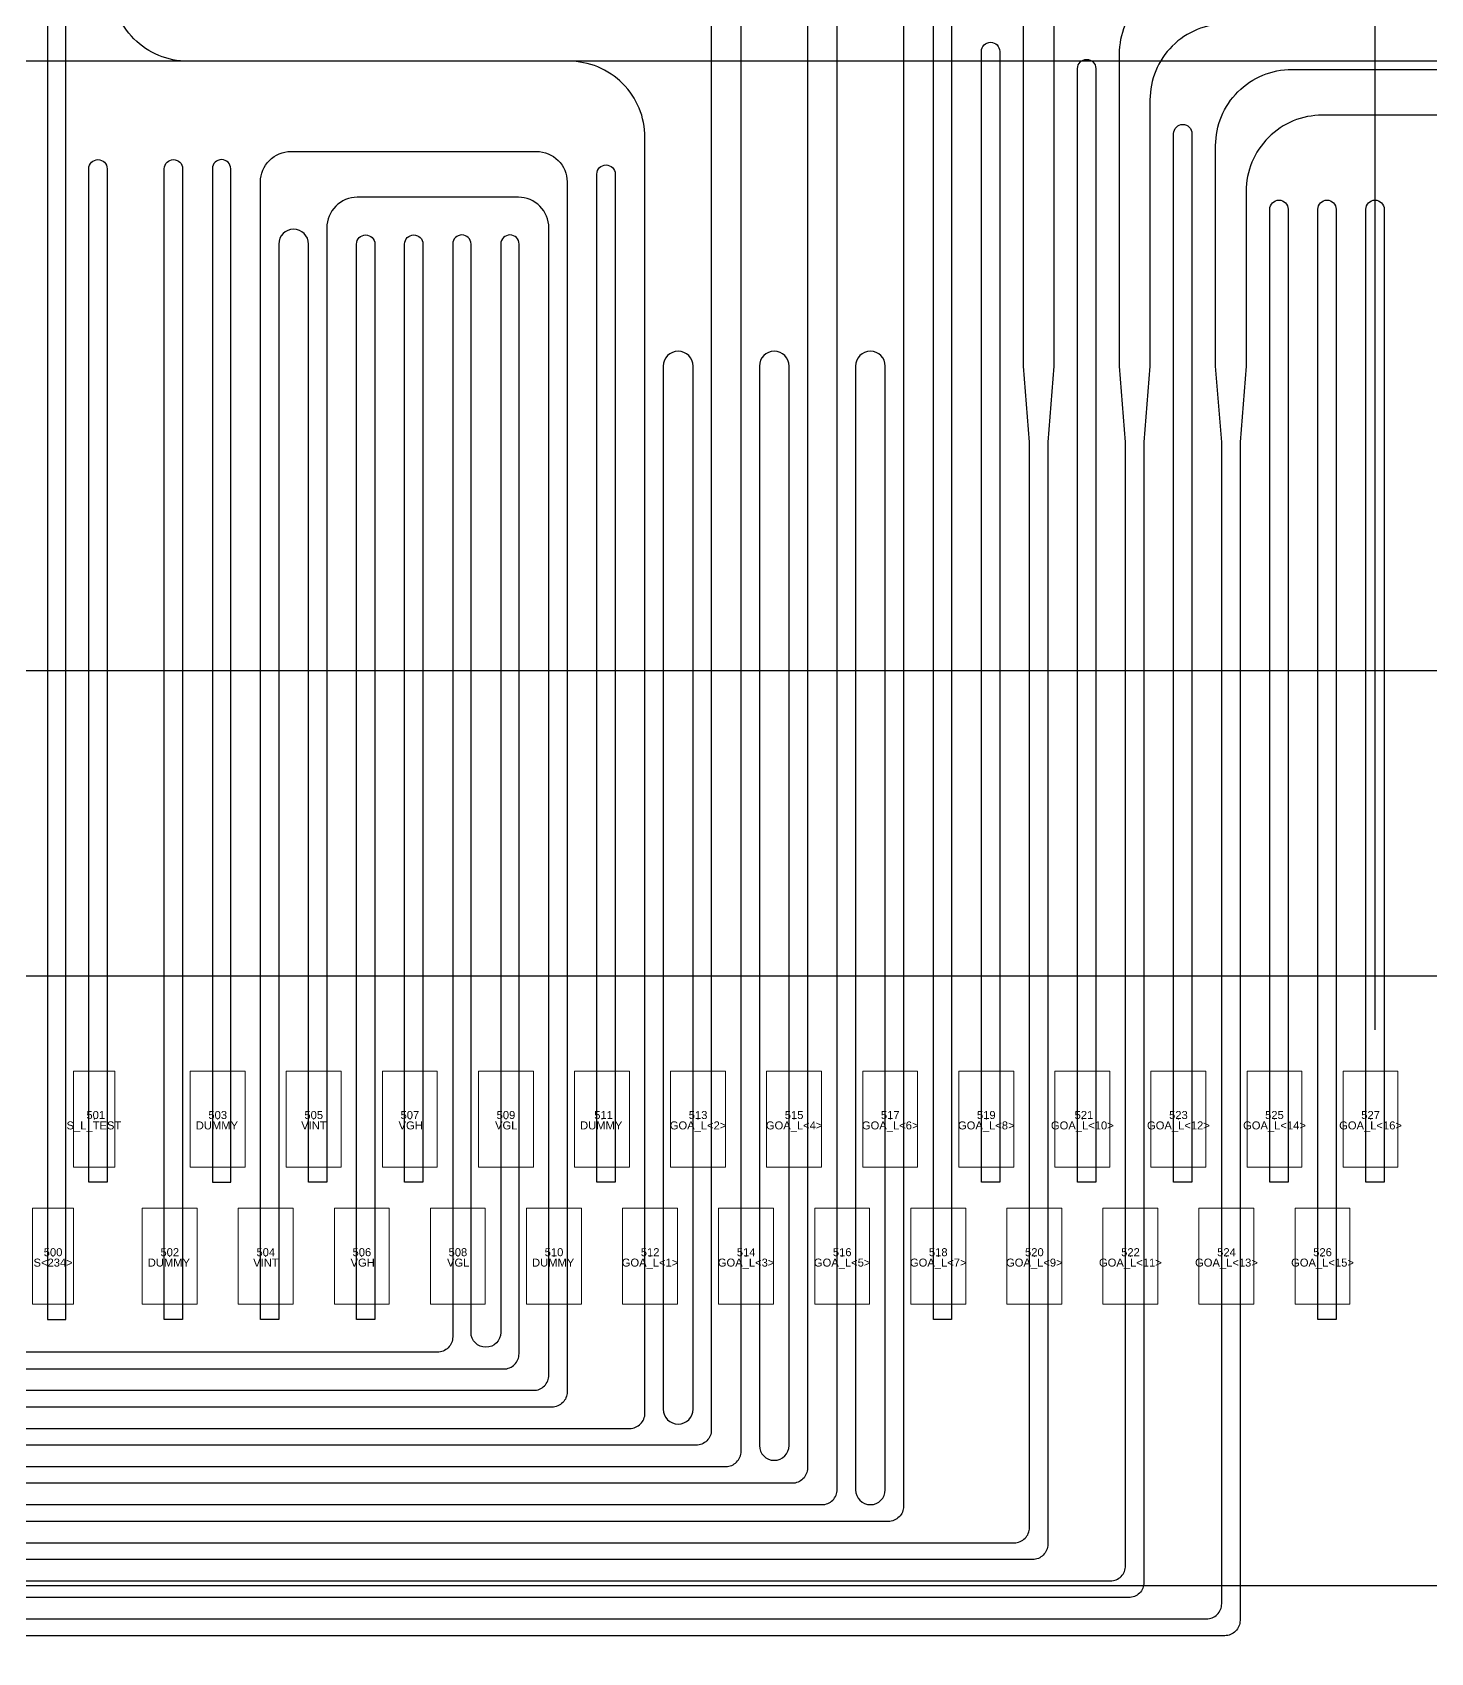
# Model space of a CAD drawing. Extents: x 10 to 206, y -65 to 73.
# Drawn here: x 66.189 to 67.106, y 33.532 to 34.595 of the extents above; entities that cross this region are included whole.
import ezdxf
from ezdxf.enums import TextEntityAlignment as Align

# ---------------------------------------------------------------- set-up
doc = ezdxf.new("R2010")
doc.units = 0
doc.header["$LTSCALE"] = 0.5
doc.layers.get('0').update_dxf_attribs({"lineweight": 13})
for name, color, linetype in [('01 Copper', 3, 'Continuous'), ('03 Solder resist', 6, 'Continuous'), ('04 Chip', 20, 'Continuous'), ('07 Potting', 132, 'Continuous'), ('08 Dimension&pin assignment', 7, 'Continuous')]:
    doc.layers.add(name, color=color, linetype=linetype)
for name, color, linetype, lineweight in [('05 Bump', 130, 'Continuous', 0), ('09 Center_line', 1, 'Continuous', 0), ('11 IL no.', 254, 'Continuous', 0), ('12 IL name', 210, 'Continuous', 0)]:
    doc.layers.add(name, color=color, linetype=linetype, lineweight=lineweight)
doc.styles.add('MBC_Arial_Font', font='arial.ttf')
doc.styles.get("Standard").update_dxf_attribs({"font": 'romans.shx', "width": 0.75, "bigfont": 'AllInOneBig.shx'})
doc.dimstyles.new('ISO-25', dxfattribs={"dimtxt": 0.5, "dimasz": 0.8, "dimexe": 0.1, "dimexo": 0.1, "dimgap": 0.1, "dimtad": 1, "dimdec": 3, "dimzin": 1, "dimdsep": 46, "dimtxsty": 'Standard', "dimcen": 0.5, "dimadec": 0, "dimazin": 0, "dimtfac": 1, "dimtdec": 3, "dimtmove": 0, "dimatfit": 3, "dimfxl": 0, "dimarcsym": 0})

# ---------------------------------------------------------------- blocks, each defined once
blk = doc.blocks.new('*U572')
at = {"color": 0}
blk.add_lwpolyline([(-0.0135, -0.0315), (0.0135, -0.0315), (0.0135, 0.0315), (-0.0135, 0.0315)], close=True, dxfattribs=at)
at = {"color": 0, "style": 'MBC_Arial_Font', "flags": 1}
for tag, p in [('COMMENT1', (0, 0.0023)), ('COMMENT2', (0, 0.0015)), ('COMMENT3', (0, 0.0007)), ('COMMENT4', (0, -0.0001)), ('PAD_NO', (0, 0.0031)), ('COMMENT5', (0, -0.0009)), ('COMMENT6', (0, -0.0018)), ('COMMENT7', (0, -0.0026)), ('COMMENT8', (0, -0.0034)), ('COMMENT9', (0, -0.0042))]:
    blk.add_attdef(tag, text='', height=0.000625, dxfattribs=at).set_placement(p, align=Align.MIDDLE_CENTER)
blk = doc.blocks.new('*U573')
at = {"color": 0}
blk.add_lwpolyline([(-0.0135, -0.0315), (0.0135, -0.0315), (0.0135, 0.0315), (-0.0135, 0.0315)], close=True, dxfattribs=at)
at = {"color": 0, "style": 'MBC_Arial_Font', "flags": 1}
for tag, p in [('COMMENT1', (0, 0.0023)), ('COMMENT2', (0, 0.0015)), ('COMMENT3', (0, 0.0007)), ('COMMENT4', (0, -0.0001)), ('PAD_NO', (0, 0.0031)), ('COMMENT5', (0, -0.0009)), ('COMMENT6', (0, -0.0018)), ('COMMENT7', (0, -0.0026)), ('COMMENT8', (0, -0.0034)), ('COMMENT9', (0, -0.0042))]:
    blk.add_attdef(tag, text='', height=0.000625, dxfattribs=at).set_placement(p, align=Align.MIDDLE_CENTER)
blk = doc.blocks.new('*U574')
at = {"color": 0}
blk.add_lwpolyline([(-0.018, -0.0315), (0.018, -0.0315), (0.018, 0.0315), (-0.018, 0.0315)], close=True, dxfattribs=at)
at = {"color": 0, "style": 'MBC_Arial_Font', "flags": 1}
for tag, p in [('COMMENT1', (0, 0.0023)), ('COMMENT2', (0, 0.0015)), ('COMMENT3', (0, 0.0007)), ('COMMENT4', (0, -0.0001)), ('PAD_NO', (0, 0.0031)), ('COMMENT5', (0, -0.0009)), ('COMMENT6', (0, -0.0018)), ('COMMENT7', (0, -0.0026)), ('COMMENT8', (0, -0.0034)), ('COMMENT9', (0, -0.0042))]:
    blk.add_attdef(tag, text='', height=0.000625, dxfattribs=at).set_placement(p, align=Align.MIDDLE_CENTER)
blk = doc.blocks.new('*U575')
at = {"color": 0}
blk.add_lwpolyline([(-0.018, -0.0315), (0.018, -0.0315), (0.018, 0.0315), (-0.018, 0.0315)], close=True, dxfattribs=at)
at = {"color": 0, "style": 'MBC_Arial_Font', "flags": 1}
for tag, p in [('COMMENT1', (0, 0.0023)), ('COMMENT2', (0, 0.0015)), ('COMMENT3', (0, 0.0007)), ('COMMENT4', (0, -0.0001)), ('PAD_NO', (0, 0.0031)), ('COMMENT5', (0, -0.0009)), ('COMMENT6', (0, -0.0018)), ('COMMENT7', (0, -0.0026)), ('COMMENT8', (0, -0.0034)), ('COMMENT9', (0, -0.0042))]:
    blk.add_attdef(tag, text='', height=0.000625, dxfattribs=at).set_placement(p, align=Align.MIDDLE_CENTER)
blk = doc.blocks.new('*U576')
at = {"color": 0}
blk.add_lwpolyline([(-0.018, -0.0315), (0.018, -0.0315), (0.018, 0.0315), (-0.018, 0.0315)], close=True, dxfattribs=at)
at = {"color": 0, "style": 'MBC_Arial_Font', "flags": 1}
for tag, p in [('COMMENT1', (0, 0.0023)), ('COMMENT2', (0, 0.0015)), ('COMMENT3', (0, 0.0007)), ('COMMENT4', (0, -0.0001)), ('PAD_NO', (0, 0.0031)), ('COMMENT5', (0, -0.0009)), ('COMMENT6', (0, -0.0018)), ('COMMENT7', (0, -0.0026)), ('COMMENT8', (0, -0.0034)), ('COMMENT9', (0, -0.0042))]:
    blk.add_attdef(tag, text='', height=0.000625, dxfattribs=at).set_placement(p, align=Align.MIDDLE_CENTER)
blk = doc.blocks.new('*U577')
at = {"color": 0}
blk.add_lwpolyline([(-0.018, -0.0315), (0.018, -0.0315), (0.018, 0.0315), (-0.018, 0.0315)], close=True, dxfattribs=at)
at = {"color": 0, "style": 'MBC_Arial_Font', "flags": 1}
for tag, p in [('COMMENT1', (0, 0.0023)), ('COMMENT2', (0, 0.0015)), ('COMMENT3', (0, 0.0007)), ('COMMENT4', (0, -0.0001)), ('PAD_NO', (0, 0.0031)), ('COMMENT5', (0, -0.0009)), ('COMMENT6', (0, -0.0018)), ('COMMENT7', (0, -0.0026)), ('COMMENT8', (0, -0.0034)), ('COMMENT9', (0, -0.0042))]:
    blk.add_attdef(tag, text='', height=0.000625, dxfattribs=at).set_placement(p, align=Align.MIDDLE_CENTER)
blk = doc.blocks.new('*U578')
at = {"color": 0}
blk.add_lwpolyline([(-0.018, -0.0315), (0.018, -0.0315), (0.018, 0.0315), (-0.018, 0.0315)], close=True, dxfattribs=at)
at = {"color": 0, "style": 'MBC_Arial_Font', "flags": 1}
for tag, p in [('COMMENT1', (0, 0.0023)), ('COMMENT2', (0, 0.0015)), ('COMMENT3', (0, 0.0007)), ('COMMENT4', (0, -0.0001)), ('PAD_NO', (0, 0.0031)), ('COMMENT5', (0, -0.0009)), ('COMMENT6', (0, -0.0018)), ('COMMENT7', (0, -0.0026)), ('COMMENT8', (0, -0.0034)), ('COMMENT9', (0, -0.0042))]:
    blk.add_attdef(tag, text='', height=0.000625, dxfattribs=at).set_placement(p, align=Align.MIDDLE_CENTER)
blk = doc.blocks.new('*U579')
at = {"color": 0}
blk.add_lwpolyline([(-0.018, -0.0315), (0.018, -0.0315), (0.018, 0.0315), (-0.018, 0.0315)], close=True, dxfattribs=at)
at = {"color": 0, "style": 'MBC_Arial_Font', "flags": 1}
for tag, p in [('COMMENT1', (0, 0.0023)), ('COMMENT2', (0, 0.0015)), ('COMMENT3', (0, 0.0007)), ('COMMENT4', (0, -0.0001)), ('PAD_NO', (0, 0.0031)), ('COMMENT5', (0, -0.0009)), ('COMMENT6', (0, -0.0018)), ('COMMENT7', (0, -0.0026)), ('COMMENT8', (0, -0.0034)), ('COMMENT9', (0, -0.0042))]:
    blk.add_attdef(tag, text='', height=0.000625, dxfattribs=at).set_placement(p, align=Align.MIDDLE_CENTER)
blk = doc.blocks.new('*U580')
at = {"color": 0}
blk.add_lwpolyline([(-0.018, -0.0315), (0.018, -0.0315), (0.018, 0.0315), (-0.018, 0.0315)], close=True, dxfattribs=at)
at = {"color": 0, "style": 'MBC_Arial_Font', "flags": 1}
for tag, p in [('COMMENT1', (0, 0.0023)), ('COMMENT2', (0, 0.0015)), ('COMMENT3', (0, 0.0007)), ('COMMENT4', (0, -0.0001)), ('PAD_NO', (0, 0.0031)), ('COMMENT5', (0, -0.0009)), ('COMMENT6', (0, -0.0018)), ('COMMENT7', (0, -0.0026)), ('COMMENT8', (0, -0.0034)), ('COMMENT9', (0, -0.0042))]:
    blk.add_attdef(tag, text='', height=0.000625, dxfattribs=at).set_placement(p, align=Align.MIDDLE_CENTER)
blk = doc.blocks.new('*U581')
at = {"color": 0}
blk.add_lwpolyline([(-0.018, -0.0315), (0.018, -0.0315), (0.018, 0.0315), (-0.018, 0.0315)], close=True, dxfattribs=at)
at = {"color": 0, "style": 'MBC_Arial_Font', "flags": 1}
for tag, p in [('COMMENT1', (0, 0.0023)), ('COMMENT2', (0, 0.0015)), ('COMMENT3', (0, 0.0007)), ('COMMENT4', (0, -0.0001)), ('PAD_NO', (0, 0.0031)), ('COMMENT5', (0, -0.0009)), ('COMMENT6', (0, -0.0018)), ('COMMENT7', (0, -0.0026)), ('COMMENT8', (0, -0.0034)), ('COMMENT9', (0, -0.0042))]:
    blk.add_attdef(tag, text='', height=0.000625, dxfattribs=at).set_placement(p, align=Align.MIDDLE_CENTER)
blk = doc.blocks.new('*U582')
at = {"color": 0}
blk.add_lwpolyline([(-0.018, -0.0315), (0.018, -0.0315), (0.018, 0.0315), (-0.018, 0.0315)], close=True, dxfattribs=at)
at = {"color": 0, "style": 'MBC_Arial_Font', "flags": 1}
for tag, p in [('COMMENT1', (0, 0.0023)), ('COMMENT2', (0, 0.0015)), ('COMMENT3', (0, 0.0007)), ('COMMENT4', (0, -0.0001)), ('PAD_NO', (0, 0.0031)), ('COMMENT5', (0, -0.0009)), ('COMMENT6', (0, -0.0018)), ('COMMENT7', (0, -0.0026)), ('COMMENT8', (0, -0.0034)), ('COMMENT9', (0, -0.0042))]:
    blk.add_attdef(tag, text='', height=0.000625, dxfattribs=at).set_placement(p, align=Align.MIDDLE_CENTER)
blk = doc.blocks.new('*U583')
at = {"color": 0}
blk.add_lwpolyline([(-0.018, -0.0315), (0.018, -0.0315), (0.018, 0.0315), (-0.018, 0.0315)], close=True, dxfattribs=at)
at = {"color": 0, "style": 'MBC_Arial_Font', "flags": 1}
for tag, p in [('COMMENT1', (0, 0.0023)), ('COMMENT2', (0, 0.0015)), ('COMMENT3', (0, 0.0007)), ('COMMENT4', (0, -0.0001)), ('PAD_NO', (0, 0.0031)), ('COMMENT5', (0, -0.0009)), ('COMMENT6', (0, -0.0018)), ('COMMENT7', (0, -0.0026)), ('COMMENT8', (0, -0.0034)), ('COMMENT9', (0, -0.0042))]:
    blk.add_attdef(tag, text='', height=0.000625, dxfattribs=at).set_placement(p, align=Align.MIDDLE_CENTER)
blk = doc.blocks.new('*U584')
at = {"color": 0}
blk.add_lwpolyline([(-0.018, -0.0315), (0.018, -0.0315), (0.018, 0.0315), (-0.018, 0.0315)], close=True, dxfattribs=at)
at = {"color": 0, "style": 'MBC_Arial_Font', "flags": 1}
for tag, p in [('COMMENT1', (0, 0.0023)), ('COMMENT2', (0, 0.0015)), ('COMMENT3', (0, 0.0007)), ('COMMENT4', (0, -0.0001)), ('PAD_NO', (0, 0.0031)), ('COMMENT5', (0, -0.0009)), ('COMMENT6', (0, -0.0018)), ('COMMENT7', (0, -0.0026)), ('COMMENT8', (0, -0.0034)), ('COMMENT9', (0, -0.0042))]:
    blk.add_attdef(tag, text='', height=0.000625, dxfattribs=at).set_placement(p, align=Align.MIDDLE_CENTER)
blk = doc.blocks.new('*U585')
at = {"color": 0}
blk.add_lwpolyline([(-0.018, -0.0315), (0.018, -0.0315), (0.018, 0.0315), (-0.018, 0.0315)], close=True, dxfattribs=at)
at = {"color": 0, "style": 'MBC_Arial_Font', "flags": 1}
for tag, p in [('COMMENT1', (0, 0.0023)), ('COMMENT2', (0, 0.0015)), ('COMMENT3', (0, 0.0007)), ('COMMENT4', (0, -0.0001)), ('PAD_NO', (0, 0.0031)), ('COMMENT5', (0, -0.0009)), ('COMMENT6', (0, -0.0018)), ('COMMENT7', (0, -0.0026)), ('COMMENT8', (0, -0.0034)), ('COMMENT9', (0, -0.0042))]:
    blk.add_attdef(tag, text='', height=0.000625, dxfattribs=at).set_placement(p, align=Align.MIDDLE_CENTER)
blk = doc.blocks.new('*U586')
at = {"color": 0}
blk.add_lwpolyline([(-0.018, -0.0315), (0.018, -0.0315), (0.018, 0.0315), (-0.018, 0.0315)], close=True, dxfattribs=at)
at = {"color": 0, "style": 'MBC_Arial_Font', "flags": 1}
for tag, p in [('COMMENT1', (0, 0.0023)), ('COMMENT2', (0, 0.0015)), ('COMMENT3', (0, 0.0007)), ('COMMENT4', (0, -0.0001)), ('PAD_NO', (0, 0.0031)), ('COMMENT5', (0, -0.0009)), ('COMMENT6', (0, -0.0018)), ('COMMENT7', (0, -0.0026)), ('COMMENT8', (0, -0.0034)), ('COMMENT9', (0, -0.0042))]:
    blk.add_attdef(tag, text='', height=0.000625, dxfattribs=at).set_placement(p, align=Align.MIDDLE_CENTER)
blk = doc.blocks.new('*U587')
at = {"color": 0}
blk.add_lwpolyline([(-0.018, -0.0315), (0.018, -0.0315), (0.018, 0.0315), (-0.018, 0.0315)], close=True, dxfattribs=at)
at = {"color": 0, "style": 'MBC_Arial_Font', "flags": 1}
for tag, p in [('COMMENT1', (0, 0.0023)), ('COMMENT2', (0, 0.0015)), ('COMMENT3', (0, 0.0007)), ('COMMENT4', (0, -0.0001)), ('PAD_NO', (0, 0.0031)), ('COMMENT5', (0, -0.0009)), ('COMMENT6', (0, -0.0018)), ('COMMENT7', (0, -0.0026)), ('COMMENT8', (0, -0.0034)), ('COMMENT9', (0, -0.0042))]:
    blk.add_attdef(tag, text='', height=0.000625, dxfattribs=at).set_placement(p, align=Align.MIDDLE_CENTER)
blk = doc.blocks.new('*U588')
at = {"color": 0}
blk.add_lwpolyline([(-0.018, -0.0315), (0.018, -0.0315), (0.018, 0.0315), (-0.018, 0.0315)], close=True, dxfattribs=at)
at = {"color": 0, "style": 'MBC_Arial_Font', "flags": 1}
for tag, p in [('COMMENT1', (0, 0.0023)), ('COMMENT2', (0, 0.0015)), ('COMMENT3', (0, 0.0007)), ('COMMENT4', (0, -0.0001)), ('PAD_NO', (0, 0.0031)), ('COMMENT5', (0, -0.0009)), ('COMMENT6', (0, -0.0018)), ('COMMENT7', (0, -0.0026)), ('COMMENT8', (0, -0.0034)), ('COMMENT9', (0, -0.0042))]:
    blk.add_attdef(tag, text='', height=0.000625, dxfattribs=at).set_placement(p, align=Align.MIDDLE_CENTER)
blk = doc.blocks.new('*U589')
at = {"color": 0}
blk.add_lwpolyline([(-0.018, -0.0315), (0.018, -0.0315), (0.018, 0.0315), (-0.018, 0.0315)], close=True, dxfattribs=at)
at = {"color": 0, "style": 'MBC_Arial_Font', "flags": 1}
for tag, p in [('COMMENT1', (0, 0.0023)), ('COMMENT2', (0, 0.0015)), ('COMMENT3', (0, 0.0007)), ('COMMENT4', (0, -0.0001)), ('PAD_NO', (0, 0.0031)), ('COMMENT5', (0, -0.0009)), ('COMMENT6', (0, -0.0018)), ('COMMENT7', (0, -0.0026)), ('COMMENT8', (0, -0.0034)), ('COMMENT9', (0, -0.0042))]:
    blk.add_attdef(tag, text='', height=0.000625, dxfattribs=at).set_placement(p, align=Align.MIDDLE_CENTER)
blk = doc.blocks.new('*U590')
at = {"color": 0}
blk.add_lwpolyline([(-0.018, -0.0315), (0.018, -0.0315), (0.018, 0.0315), (-0.018, 0.0315)], close=True, dxfattribs=at)
at = {"color": 0, "style": 'MBC_Arial_Font', "flags": 1}
for tag, p in [('COMMENT1', (0, 0.0023)), ('COMMENT2', (0, 0.0015)), ('COMMENT3', (0, 0.0007)), ('COMMENT4', (0, -0.0001)), ('PAD_NO', (0, 0.0031)), ('COMMENT5', (0, -0.0009)), ('COMMENT6', (0, -0.0018)), ('COMMENT7', (0, -0.0026)), ('COMMENT8', (0, -0.0034)), ('COMMENT9', (0, -0.0042))]:
    blk.add_attdef(tag, text='', height=0.000625, dxfattribs=at).set_placement(p, align=Align.MIDDLE_CENTER)
blk = doc.blocks.new('*U591')
at = {"color": 0}
blk.add_lwpolyline([(-0.018, -0.0315), (0.018, -0.0315), (0.018, 0.0315), (-0.018, 0.0315)], close=True, dxfattribs=at)
at = {"color": 0, "style": 'MBC_Arial_Font', "flags": 1}
for tag, p in [('COMMENT1', (0, 0.0023)), ('COMMENT2', (0, 0.0015)), ('COMMENT3', (0, 0.0007)), ('COMMENT4', (0, -0.0001)), ('PAD_NO', (0, 0.0031)), ('COMMENT5', (0, -0.0009)), ('COMMENT6', (0, -0.0018)), ('COMMENT7', (0, -0.0026)), ('COMMENT8', (0, -0.0034)), ('COMMENT9', (0, -0.0042))]:
    blk.add_attdef(tag, text='', height=0.000625, dxfattribs=at).set_placement(p, align=Align.MIDDLE_CENTER)
blk = doc.blocks.new('*U592')
at = {"color": 0}
blk.add_lwpolyline([(-0.018, -0.0315), (0.018, -0.0315), (0.018, 0.0315), (-0.018, 0.0315)], close=True, dxfattribs=at)
at = {"color": 0, "style": 'MBC_Arial_Font', "flags": 1}
for tag, p in [('COMMENT1', (0, 0.0023)), ('COMMENT2', (0, 0.0015)), ('COMMENT3', (0, 0.0007)), ('COMMENT4', (0, -0.0001)), ('PAD_NO', (0, 0.0031)), ('COMMENT5', (0, -0.0009)), ('COMMENT6', (0, -0.0018)), ('COMMENT7', (0, -0.0026)), ('COMMENT8', (0, -0.0034)), ('COMMENT9', (0, -0.0042))]:
    blk.add_attdef(tag, text='', height=0.000625, dxfattribs=at).set_placement(p, align=Align.MIDDLE_CENTER)
blk = doc.blocks.new('*U593')
at = {"color": 0}
blk.add_lwpolyline([(-0.018, -0.0315), (0.018, -0.0315), (0.018, 0.0315), (-0.018, 0.0315)], close=True, dxfattribs=at)
at = {"color": 0, "style": 'MBC_Arial_Font', "flags": 1}
for tag, p in [('COMMENT1', (0, 0.0023)), ('COMMENT2', (0, 0.0015)), ('COMMENT3', (0, 0.0007)), ('COMMENT4', (0, -0.0001)), ('PAD_NO', (0, 0.0031)), ('COMMENT5', (0, -0.0009)), ('COMMENT6', (0, -0.0018)), ('COMMENT7', (0, -0.0026)), ('COMMENT8', (0, -0.0034)), ('COMMENT9', (0, -0.0042))]:
    blk.add_attdef(tag, text='', height=0.000625, dxfattribs=at).set_placement(p, align=Align.MIDDLE_CENTER)
blk = doc.blocks.new('*U594')
at = {"color": 0}
blk.add_lwpolyline([(-0.018, -0.0315), (0.018, -0.0315), (0.018, 0.0315), (-0.018, 0.0315)], close=True, dxfattribs=at)
at = {"color": 0, "style": 'MBC_Arial_Font', "flags": 1}
for tag, p in [('COMMENT1', (0, 0.0023)), ('COMMENT2', (0, 0.0015)), ('COMMENT3', (0, 0.0007)), ('COMMENT4', (0, -0.0001)), ('PAD_NO', (0, 0.0031)), ('COMMENT5', (0, -0.0009)), ('COMMENT6', (0, -0.0018)), ('COMMENT7', (0, -0.0026)), ('COMMENT8', (0, -0.0034)), ('COMMENT9', (0, -0.0042))]:
    blk.add_attdef(tag, text='', height=0.000625, dxfattribs=at).set_placement(p, align=Align.MIDDLE_CENTER)
blk = doc.blocks.new('*U595')
at = {"color": 0}
blk.add_lwpolyline([(-0.018, -0.0315), (0.018, -0.0315), (0.018, 0.0315), (-0.018, 0.0315)], close=True, dxfattribs=at)
at = {"color": 0, "style": 'MBC_Arial_Font', "flags": 1}
for tag, p in [('COMMENT1', (0, 0.0023)), ('COMMENT2', (0, 0.0015)), ('COMMENT3', (0, 0.0007)), ('COMMENT4', (0, -0.0001)), ('PAD_NO', (0, 0.0031)), ('COMMENT5', (0, -0.0009)), ('COMMENT6', (0, -0.0018)), ('COMMENT7', (0, -0.0026)), ('COMMENT8', (0, -0.0034)), ('COMMENT9', (0, -0.0042))]:
    blk.add_attdef(tag, text='', height=0.000625, dxfattribs=at).set_placement(p, align=Align.MIDDLE_CENTER)
blk = doc.blocks.new('*U596')
at = {"color": 0}
blk.add_lwpolyline([(-0.018, -0.0315), (0.018, -0.0315), (0.018, 0.0315), (-0.018, 0.0315)], close=True, dxfattribs=at)
at = {"color": 0, "style": 'MBC_Arial_Font', "flags": 1}
for tag, p in [('COMMENT1', (0, 0.0023)), ('COMMENT2', (0, 0.0015)), ('COMMENT3', (0, 0.0007)), ('COMMENT4', (0, -0.0001)), ('PAD_NO', (0, 0.0031)), ('COMMENT5', (0, -0.0009)), ('COMMENT6', (0, -0.0018)), ('COMMENT7', (0, -0.0026)), ('COMMENT8', (0, -0.0034)), ('COMMENT9', (0, -0.0042))]:
    blk.add_attdef(tag, text='', height=0.000625, dxfattribs=at).set_placement(p, align=Align.MIDDLE_CENTER)
blk = doc.blocks.new('*U597')
at = {"color": 0}
blk.add_lwpolyline([(-0.018, -0.0315), (0.018, -0.0315), (0.018, 0.0315), (-0.018, 0.0315)], close=True, dxfattribs=at)
at = {"color": 0, "style": 'MBC_Arial_Font', "flags": 1}
for tag, p in [('COMMENT1', (0, 0.0023)), ('COMMENT2', (0, 0.0015)), ('COMMENT3', (0, 0.0007)), ('COMMENT4', (0, -0.0001)), ('PAD_NO', (0, 0.0031)), ('COMMENT5', (0, -0.0009)), ('COMMENT6', (0, -0.0018)), ('COMMENT7', (0, -0.0026)), ('COMMENT8', (0, -0.0034)), ('COMMENT9', (0, -0.0042))]:
    blk.add_attdef(tag, text='', height=0.000625, dxfattribs=at).set_placement(p, align=Align.MIDDLE_CENTER)
blk = doc.blocks.new('*U598')
at = {"color": 0}
blk.add_lwpolyline([(-0.018, -0.0315), (0.018, -0.0315), (0.018, 0.0315), (-0.018, 0.0315)], close=True, dxfattribs=at)
at = {"color": 0, "style": 'MBC_Arial_Font', "flags": 1}
for tag, p in [('COMMENT1', (0, 0.0023)), ('COMMENT2', (0, 0.0015)), ('COMMENT3', (0, 0.0007)), ('COMMENT4', (0, -0.0001)), ('PAD_NO', (0, 0.0031)), ('COMMENT5', (0, -0.0009)), ('COMMENT6', (0, -0.0018)), ('COMMENT7', (0, -0.0026)), ('COMMENT8', (0, -0.0034)), ('COMMENT9', (0, -0.0042))]:
    blk.add_attdef(tag, text='', height=0.000625, dxfattribs=at).set_placement(p, align=Align.MIDDLE_CENTER)
blk = doc.blocks.new('*U599')
at = {"color": 0}
blk.add_lwpolyline([(-0.018, -0.0315), (0.018, -0.0315), (0.018, 0.0315), (-0.018, 0.0315)], close=True, dxfattribs=at)
at = {"color": 0, "style": 'MBC_Arial_Font', "flags": 1}
for tag, p in [('COMMENT1', (0, 0.0023)), ('COMMENT2', (0, 0.0015)), ('COMMENT3', (0, 0.0007)), ('COMMENT4', (0, -0.0001)), ('PAD_NO', (0, 0.0031)), ('COMMENT5', (0, -0.0009)), ('COMMENT6', (0, -0.0018)), ('COMMENT7', (0, -0.0026)), ('COMMENT8', (0, -0.0034)), ('COMMENT9', (0, -0.0042))]:
    blk.add_attdef(tag, text='', height=0.000625, dxfattribs=at).set_placement(p, align=Align.MIDDLE_CENTER)
blk = doc.blocks.new('*D632')
at = {"layer": '08 Dimension&pin assignment', "color": 0, "lineweight": -2, "transparency": 16777216}
for p, q in [((86.5948, 34.3764), (86.5948, 45.0329)), ((57.8573, 33.5764), (86.6948, 33.5764)), ((79.6948, 33.5764), (86.6948, 33.5764)), ((86.5948, 32.7764), (86.5948, 31.9764))]:
    blk.add_line(p, q, dxfattribs=at)
at = {"layer": '08 Dimension&pin assignment', "color": 0, "transparency": 16777216}
for points in [[(86.4614, 34.3764), (86.7281, 34.3764), (86.5948, 33.5764)], [(86.4614, 32.7764), (86.7281, 32.7764), (86.5948, 33.5764)]]:
    blk.add_solid(points, dxfattribs=at)
at = {"layer": '08 Dimension&pin assignment', "color": 0, "transparency": 16777216, "insert": (86.1138, 41.0847), "char_height": 0.5, "attachment_point": 5, "rotation": 90}
blk.add_mtext('0%%P1(%%C5mm Tape NG Hole)', dxfattribs=at)
blk = doc.blocks.new('*D638')
at = {"layer": '08 Dimension&pin assignment', "color": 0, "lineweight": -2, "transparency": 16777216}
for p, q in [((62.1073, 42.4464), (62.1073, 45.9014)), ((67.5223, 34.1764), (67.5223, 45.9014)), ((62.9073, 45.8014), (66.7223, 45.8014)), ((67.5223, 45.8014), (72.9508, 45.8014))]:
    blk.add_line(p, q, dxfattribs=at)
at = {"layer": '08 Dimension&pin assignment', "color": 0, "transparency": 16777216}
for points in [[(62.9073, 45.9348), (62.9073, 45.6681), (62.1073, 45.8014)], [(66.7223, 45.9348), (66.7223, 45.6681), (67.5223, 45.8014)]]:
    blk.add_solid(points, dxfattribs=at)
at = {"layer": '08 Dimension&pin assignment', "color": 0, "transparency": 16777216, "insert": (70.6365, 46.2824), "char_height": 0.5, "attachment_point": 5}
blk.add_mtext('5.415{\\A1;\\Fromans,bigfont|c128;%%P0.1\\Fromans,bigfont|c136;5\\Fromans,bigfont|c128;(\\Fromans,bigfont|c136;SR\\Fromans,bigfont|c128;)}', dxfattribs=at)
blk = doc.blocks.new('*D692')
at = {"layer": '08 Dimension&pin assignment', "color": 0, "lineweight": -2, "transparency": 16777216}
for p, q in [((57.1453, 33.9409), (57.1453, 43.8654)), ((67.0692, 33.9409), (67.0692, 43.8654)), ((57.9453, 43.7654), (66.2692, 43.7654)), ((67.0692, 43.7654), (78.7121, 43.7654))]:
    blk.add_line(p, q, dxfattribs=at)
at = {"layer": '08 Dimension&pin assignment', "color": 0, "transparency": 16777216}
for points in [[(57.9453, 43.8987), (57.9453, 43.632), (57.1453, 43.7654)], [(66.2692, 43.632), (66.2692, 43.8987), (67.0692, 43.7654)]]:
    blk.add_solid(points, dxfattribs=at)
at = {"layer": 'Defpoints', "color": 0, "transparency": 16777216}
for p in [(67.0692, 43.7654), (57.1453, 33.8409), (67.0692, 33.8409)]:
    blk.add_point(p, dxfattribs=at)
at = {"layer": '08 Dimension&pin assignment', "color": 0, "transparency": 16777216, "insert": (73.2907, 44.2463), "char_height": 0.5, "attachment_point": 5}
blk.add_mtext('{\\Fromans,chineset|c0;\\C2;9.9\\Fromans.shx,chineset.shx|c0;18*1.0006=9.9239508%%P0.005(I/L)}', dxfattribs=at)

msp = doc.modelspace()

# ---------------------------------------------------------------- linework, layer by layer
at = {"layer": '01 Copper'}
for points in [[(66.02768474, 38.57693204), (66.02768474, 35.82984282, 0.1359329595), (66.04193545, 35.77839324), (66.18446304, 35.54084727, -0.1359329595), (66.19871374, 35.48939769), (66.19871374, 33.75092951), (66.21071374, 33.75092951), (66.21071374, 35.06642951, -0.4142135624), (66.26071374, 35.11642951), (66.64700534, 35.11642951, 0.4142135624), (66.69700534, 35.16642951), (66.69700534, 35.29318974, 0.3152987889), (66.66410635, 35.34017437), (66.24353128, 35.49325118, -0.1719942425), (66.21775764, 35.51451102), (66.05793545, 35.78088134, -0.1359329595), (66.04368474, 35.83233091), (66.04368474, 38.57693204)], [(62.40692684, 33.62942951), (66.70652424, 33.62942951, 0.4142135624), (66.71652424, 33.63942951), (66.71652424, 35.24968842, -0.5205670506), (66.78362525, 35.29667305), (67.05714415, 35.19712031, -0.3152987889), (67.09004314, 35.15013568), (67.09004314, 35.03101328, -0.4142135624), (67.04004314, 34.98101328), (66.81004314, 34.98101328, 0.4142135624), (66.76004314, 34.93101328), (66.76004314, 33.62842951, -0.4142135624), (66.75004314, 33.61842951), (62.39492684, 33.61842951, -0.4142135624)], [(62.24482964, 33.57942951), (66.89563764, 33.57942951, 0.4142135624), (66.90563764, 33.58942951), (66.90563764, 34.32642951), (66.90163764, 34.37642951), (66.90163764, 34.58101328, -0.4142135624), (66.95163764, 34.63101328), (67.06004314, 34.63101328, 0.4142135624), (67.11004314, 34.68101328), (67.11004314, 35.10645925, -0.5205670506), (67.17714415, 35.15344388), (67.37714415, 35.08064983, -0.3152987889), (67.41004314, 35.0336652), (67.41004314, 34.65101328, -0.4142135624), (67.36004314, 34.60101328), (66.97163764, 34.60101328, 0.4142135624), (66.92163764, 34.55101328), (66.92163764, 34.37642951), (66.91763764, 34.32642951), (66.91763764, 33.57842951, -0.4142135624), (66.90763764, 33.56842951), (62.23282964, 33.56842951, -0.4142135624)], [(62.44745114, 33.65442951), (66.64348644, 33.65442951, 0.4142135624), (66.65348644, 33.66442951), (66.65348644, 34.79642951, 0.4142135624), (66.60348644, 34.84642951), (66.29071374, 34.84642951, -0.4142135624), (66.24071374, 34.89642951), (66.24071374, 35.04642951, -0.4142135624), (66.29071374, 35.09642951), (66.64700534, 35.09642951, -0.4142135624), (66.69700534, 35.04642951), (66.69700534, 33.65342951, -0.4142135624), (66.68700534, 33.64342951), (62.43545114, 33.64342951, -0.4142135624)], [(62.20430534, 33.55442951), (66.95867544, 33.55442951, 0.4142135624), (66.96867544, 33.56442951), (66.96867544, 34.32642951), (66.96467544, 34.37642951), (66.96467544, 34.52101328, -0.4142135624), (67.01467544, 34.57101328), (67.38004314, 34.57101328, 0.4142135624), (67.43004314, 34.62101328), (67.43004314, 34.98998878, -0.5205670506), (67.49714415, 35.03697341), (67.63645876, 34.98626704, -0.3152987889), (67.70225674, 34.89229777), (67.70225674, 34.59101328, -0.4142135624), (67.65225674, 34.54101328), (67.03467544, 34.54101328, 0.4142135624), (66.98467544, 34.49101328), (66.98467544, 34.37642951), (66.98067544, 34.32642951), (66.98067544, 33.55342951, -0.4142135624), (66.97067544, 33.54342951), (62.19230534, 33.54342951, -0.4142135624)], [(62.28535394, 33.60442951), (66.83259984, 33.60442951, 0.4142135624), (66.84259984, 33.61442951), (66.84259984, 34.32642951), (66.83859984, 34.37642951), (66.83859984, 34.60026022, 0.2634667048), (66.81432149, 34.64313675, -0.2634667048), (66.79004314, 34.68601328), (66.79004314, 34.91101328, -0.4142135624), (66.84004314, 34.96101328), (67.04004314, 34.96101328, -0.4142135624), (67.09004314, 34.91101328), (67.09004314, 34.71101328, -0.4142135624), (67.04004314, 34.66101328), (66.90859984, 34.66101328, 0.4142135624), (66.85859984, 34.61101328), (66.85859984, 34.37642951), (66.85459984, 34.32642951), (66.85459984, 33.60342951, -0.4142135624), (66.84459984, 33.59342951), (62.27335394, 33.59342951, -0.4142135624)], [(62.48797544, 33.67942951), (66.58044864, 33.67942951, 0.4142135624), (66.59044864, 33.68942951), (66.59044864, 34.52642951, 0.4142135624), (66.54044864, 34.57642951), (66.29071374, 34.57642951, -0.4142135624), (66.24071374, 34.62642951), (66.24071374, 34.77642951, -0.4142135624), (66.29071374, 34.82642951), (66.58396754, 34.82642951, -0.4142135624), (66.63396754, 34.77642951), (66.63396754, 33.67842951, -0.4142135624), (66.62396754, 33.66842951), (62.47597544, 33.66842951, -0.4142135624)], [(63.05981834, 33.70442951), (66.51741084, 33.70442951, 0.4142135624), (66.52741084, 33.71442951), (66.52741084, 34.46719321, 0.4142135624), (66.50741084, 34.48719321), (66.40181634, 34.48719321, 0.4142135624), (66.38181634, 34.46719321), (66.38181634, 33.84092951), (66.36981634, 33.84092951), (66.36981634, 34.45642951, 1), (66.35029744, 34.45642951), (66.35029744, 33.75092951), (66.33829744, 33.75092951), (66.33829744, 34.49719321, -0.4142135624), (66.35829744, 34.51719321), (66.51941084, 34.51719321, -0.4142135624), (66.53941084, 34.49719321), (66.53941084, 33.70342951, -0.4142135624), (66.52941084, 33.69342951), (63.04781834, 33.69342951, -0.4142135624)], [(63.07483454, 33.71842951), (66.49789194, 33.71842951, 0.4142135624), (66.50789194, 33.72842951), (66.50789194, 34.45642951, 1), (66.49589194, 34.45642951), (66.49589194, 33.74244152, -1), (66.47637304, 33.74244152), (66.47637304, 34.45642951, 1), (66.46437304, 34.45642951), (66.46437304, 33.73942951, -0.4142135624), (66.45437304, 33.72942951), (63.08683454, 33.72942951, -0.4142135624)]]:
    msp.add_lwpolyline(points, format="xyb", dxfattribs=at)
for points in [[(66.77956204, 33.75092951), (66.77956204, 34.61149993, -1), (66.79156204, 34.61149993), (66.79156204, 33.75092951)], [(66.81108094, 34.58281565, -1), (66.82308094, 34.58281565), (66.82308094, 33.84092951), (66.81108094, 33.84092951)], [(66.87411874, 34.57162191, -1), (66.88611874, 34.57162191), (66.88611874, 33.84092951), (66.87411874, 33.84092951)], [(66.93715654, 34.52894541, -1), (66.94915654, 34.52894541), (66.94915654, 33.84092951), (66.93715654, 33.84092951)], [(66.22572994, 33.84092951), (66.22572994, 34.50585806, -1), (66.23772994, 34.50585806), (66.23772994, 33.84092951)], [(66.27525964, 33.75092951), (66.27525964, 34.50585806, -1), (66.28725964, 34.50585806), (66.28725964, 33.75092951)], [(66.31877854, 34.50585806, 1), (66.30677854, 34.50585806), (66.30677854, 33.84092951), (66.31877854, 33.84092951)], [(66.55892974, 33.84092951), (66.55892974, 34.50236006, -1), (66.57092974, 34.50236006), (66.57092974, 33.84092951)], [(67.00019434, 33.84092951), (67.00019434, 34.47927282, -1), (67.01219434, 34.47927282), (67.01219434, 33.84092951)], [(67.03171324, 34.47927282, -1), (67.04371324, 34.47927282), (67.04371324, 33.75092951), (67.03171324, 33.75092951)], [(67.06323214, 34.47927282, -1), (67.07523214, 34.47927282), (67.07523214, 33.84092951), (67.06323214, 33.84092951)], [(66.40133524, 33.75092951), (66.40133524, 34.45642951, -1), (66.41333524, 34.45642951), (66.41333524, 33.75092951)], [(66.43285414, 33.84092951), (66.43285414, 34.45642951, -1), (66.44485414, 34.45642951), (66.44485414, 33.84092951)], [(66.62196754, 33.69204043), (66.62196754, 34.37642951, 1), (66.60244864, 34.37642951), (66.60244864, 33.69204043, 1)], [(66.68500534, 33.66826491), (66.68500534, 34.37642951, 1), (66.66548644, 34.37642951), (66.66548644, 33.66826491, 1)], [(66.74804314, 34.37642951, 1), (66.72852424, 34.37642951), (66.72852424, 33.63918896, 1), (66.74804314, 33.63918896)]]:
    msp.add_lwpolyline(points, format="xyb", close=True, dxfattribs=at)
at = {"layer": '03 Solder resist'}
msp.add_lwpolyline([(67.52225674, 33.07642951), (67.52225674, 34.07642951, 0.4142135624), (67.42225674, 34.17642951), (56.79225674, 34.17642951, 0.4142135624), (56.69225674, 34.07642951), (56.69225674, 33.07642951, 0.4142135624), (56.79225674, 32.97642951), (67.42225674, 32.97642951, 0.4142135624)], format="xyb", close=True, dxfattribs=at)
at = {"layer": '04 Chip'}
msp.add_lwpolyline([(67.32225674, 33.17642951), (56.89225674, 33.17642951), (56.89225674, 33.97642951), (67.32225674, 33.97642951)], close=True, dxfattribs=at)
at = {"layer": '05 Bump'}
for p in [(66.22925674, 33.88242951), (66.31025674, 33.88242951), (66.37325674, 33.88242951), (66.43625674, 33.88242951), (66.49925674, 33.88242951), (66.56225674, 33.88242951), (66.62525674, 33.88242951), (66.68825674, 33.88242951), (66.75125674, 33.88242951), (66.81425674, 33.88242951), (66.87725674, 33.88242951), (66.94025674, 33.88242951), (67.00325674, 33.88242951), (67.06625674, 33.88242951), (66.20225674, 33.79242951), (66.27875674, 33.79242951), (66.34175674, 33.79242951), (66.40475674, 33.79242951), (66.46775674, 33.79242951), (66.53075674, 33.79242951), (66.59375674, 33.79242951), (66.65675674, 33.79242951), (66.71975674, 33.79242951), (66.78275674, 33.79242951), (66.84575674, 33.79242951), (66.90875674, 33.79242951), (66.97175674, 33.79242951), (67.03475674, 33.79242951)]:
    msp.add_point(p, dxfattribs=at)
at = {"layer": '07 Potting'}
msp.add_lwpolyline([(56.79225674, 31.97642951), (67.42225674, 31.97642951, 0.4142135624), (67.92225674, 32.47642951), (67.92225674, 34.07642951, 0.4142135624), (67.42225674, 34.57642951), (56.79225674, 34.57642951, 0.4142135624), (56.29225674, 34.07642951), (56.29225674, 32.47642951, 0.4142135624)], format="xyb", close=True, dxfattribs=at)
at = {"layer": '09 Center_line'}
msp.add_lwpolyline([(44.61975674, 33.57642951), (79.59475674, 33.57642951)], dxfattribs=at)

# ---------------------------------------------------------------- block references
at = {"layer": '05 Bump', "xscale": -1}
for name, p in [('*U573', (66.22925674, 33.88242951)), ('*U575', (66.31025674, 33.88242951)), ('*U577', (66.37325674, 33.88242951)), ('*U579', (66.43625674, 33.88242951)), ('*U581', (66.49925674, 33.88242951)), ('*U583', (66.56225674, 33.88242951)), ('*U585', (66.62525674, 33.88242951)), ('*U587', (66.68825674, 33.88242951)), ('*U589', (66.75125674, 33.88242951)), ('*U591', (66.81425674, 33.88242951)), ('*U593', (66.87725674, 33.88242951)), ('*U595', (66.94025674, 33.88242951)), ('*U597', (67.00325674, 33.88242951)), ('*U599', (67.06625674, 33.88242951)), ('*U572', (66.20225674, 33.79242951)), ('*U574', (66.27875674, 33.79242951)), ('*U576', (66.34175674, 33.79242951)), ('*U578', (66.40475674, 33.79242951)), ('*U580', (66.46775674, 33.79242951)), ('*U582', (66.53075674, 33.79242951)), ('*U584', (66.59375674, 33.79242951)), ('*U586', (66.65675674, 33.79242951)), ('*U588', (66.71975674, 33.79242951)), ('*U590', (66.78275674, 33.79242951)), ('*U592', (66.84575674, 33.79242951)), ('*U594', (66.90875674, 33.79242951)), ('*U596', (66.97175674, 33.79242951)), ('*U598', (67.03475674, 33.79242951))]:
    msp.add_blockref(name, p, dxfattribs=at)

# ---------------------------------------------------------------- texts
at = {"layer": '11 IL no.', "style": 'MBC_Arial_Font'}
for s, p in [('501', (66.23029886, 33.88505451)), ('503', (66.31028539, 33.88505451)), ('505', (66.373246, 33.88505451)), ('507', (66.43628539, 33.88505451)), ('509', (66.49927465, 33.88505451)), ('511', (66.56329886, 33.88505451)), ('513', (66.62528539, 33.88505451)), ('515', (66.688246, 33.88505451)), ('517', (66.75128539, 33.88505451)), ('519', (66.81427465, 33.88505451)), ('521', (66.87829886, 33.88505451)), ('523', (66.94028539, 33.88505451)), ('525', (67.003246, 33.88505451)), ('527', (67.06628539, 33.88505451)), ('500', (66.2023033, 33.79505451)), ('502', (66.27883911, 33.79505451)), ('504', (66.34180688, 33.79505451)), ('506', (66.40478897, 33.79505451)), ('508', (66.46777465, 33.79505451)), ('510', (66.5308033, 33.79505451)), ('512', (66.59383911, 33.79505451)), ('514', (66.65680688, 33.79505451)), ('516', (66.71978897, 33.79505451)), ('518', (66.78277465, 33.79505451)), ('520', (66.8458033, 33.79505451)), ('522', (66.90883911, 33.79505451)), ('524', (66.97180688, 33.79505451)), ('526', (67.03478897, 33.79505451))]:
    msp.add_text(s, height=0.00525, dxfattribs=at).set_placement(p, align=Align.MIDDLE_CENTER)
at = {"layer": '12 IL name', "style": 'MBC_Arial_Font'}
for s, p in [('S_L_TEST', (66.2290741, 33.87822951)), ('DUMMY', (66.30974822, 33.87822951)), ('VINT', (66.37337134, 33.87822951)), ('VGH', (66.43681541, 33.87822951)), ('VGL', (66.49948594, 33.87822951)), ('DUMMY', (66.56174822, 33.87822951)), ('GOA_L<2>', (66.62527107, 33.87822951)), ('GOA_L<4>', (66.68827107, 33.87822951)), ('GOA_L<6>', (66.75127107, 33.87822951)), ('GOA_L<8>', (66.81427107, 33.87822951)), ('GOA_L<10>', (66.87727107, 33.87822951)), ('GOA_L<12>', (66.94027107, 33.87822951)), ('GOA_L<14>', (67.00327107, 33.87822951)), ('GOA_L<16>', (67.06627107, 33.87822951)), ('S<234>', (66.20233195, 33.78822951)), ('DUMMY', (66.27824822, 33.78822951)), ('VINT', (66.34187134, 33.78822951)), ('VGH', (66.40531541, 33.78822951)), ('VGL', (66.46798594, 33.78822951)), ('DUMMY', (66.53024822, 33.78822951)), ('GOA_L<1>', (66.59377107, 33.78822951)), ('GOA_L<3>', (66.65677107, 33.78822951)), ('GOA_L<5>', (66.71977107, 33.78822951)), ('GOA_L<7>', (66.78277107, 33.78822951)), ('GOA_L<9>', (66.84577107, 33.78822951)), ('GOA_L<11>', (66.90877107, 33.78822951)), ('GOA_L<13>', (66.97177107, 33.78822951)), ('GOA_L<15>', (67.03477107, 33.78822951))]:
    msp.add_text(s, height=0.00525, dxfattribs=at).set_placement(p, align=Align.MIDDLE_CENTER)

# ---------------------------------------------------------------- dimensions: what is measured, and where the dimension line sits
at = {"layer": '08 Dimension&pin assignment'}
dim = msp.add_linear_dim(base=(62.10725674, 45.80142951), p1=(67.52225674, 34.07642951), p2=(62.10725674, 42.34642951), text='<>{\\A1;\\Fromans,bigfont|c128;%%P0.1\\Fromans,bigfont|c136;5\\Fromans,bigfont|c128;(\\Fromans,bigfont|c136;SR\\Fromans,bigfont|c128;)}', dimstyle='ISO-25', override={"dimzin": 8, "dimadec": 3}, dxfattribs=at)
dim.commit()
dim.dimension.update_dxf_attribs({"geometry": '*D638', "text_midpoint": (70.63654246, 45.80142951), "dimtype": 160})
dim = msp.add_linear_dim(base=(86.5947567431, 33.5764295119), p1=(79.5947567431, 33.5764295119), p2=(57.7572567431, 33.5764295119), angle=90, text='<>%%P1(%%C5mm Tape NG Hole)', dimstyle='ISO-25', override={"dimzin": 8, "dimadec": 3}, dxfattribs=at)
dim.commit()
dim.dimension.update_dxf_attribs({"geometry": '*D632', "text_midpoint": (86.5947567431, 41.0846795121), "dimtype": 160})
at = {"layer": '08 Dimension&pin assignment', "color": 2}
dim = msp.add_linear_dim(base=(67.0692321431, 43.7653682511), p1=(57.1452813431, 33.8409295119), p2=(67.0692321431, 33.8409295119), text='{\\Fromans,chineset|c0;\\C2;9.9\\Fromans.shx,chineset.shx|c0;18*1.0006=<>%%P0.005(I/L)}', dimstyle='ISO-25', override={"dimdec": 8, "dimzin": 8, "dimtxsty": 'Standard', "dimadec": 3}, dxfattribs=at)
dim.commit()
dim.dimension.update_dxf_attribs({"geometry": '*D692', "text_midpoint": (73.2906607145, 44.2463206321)})

doc.saveas('drawing.dxf')
